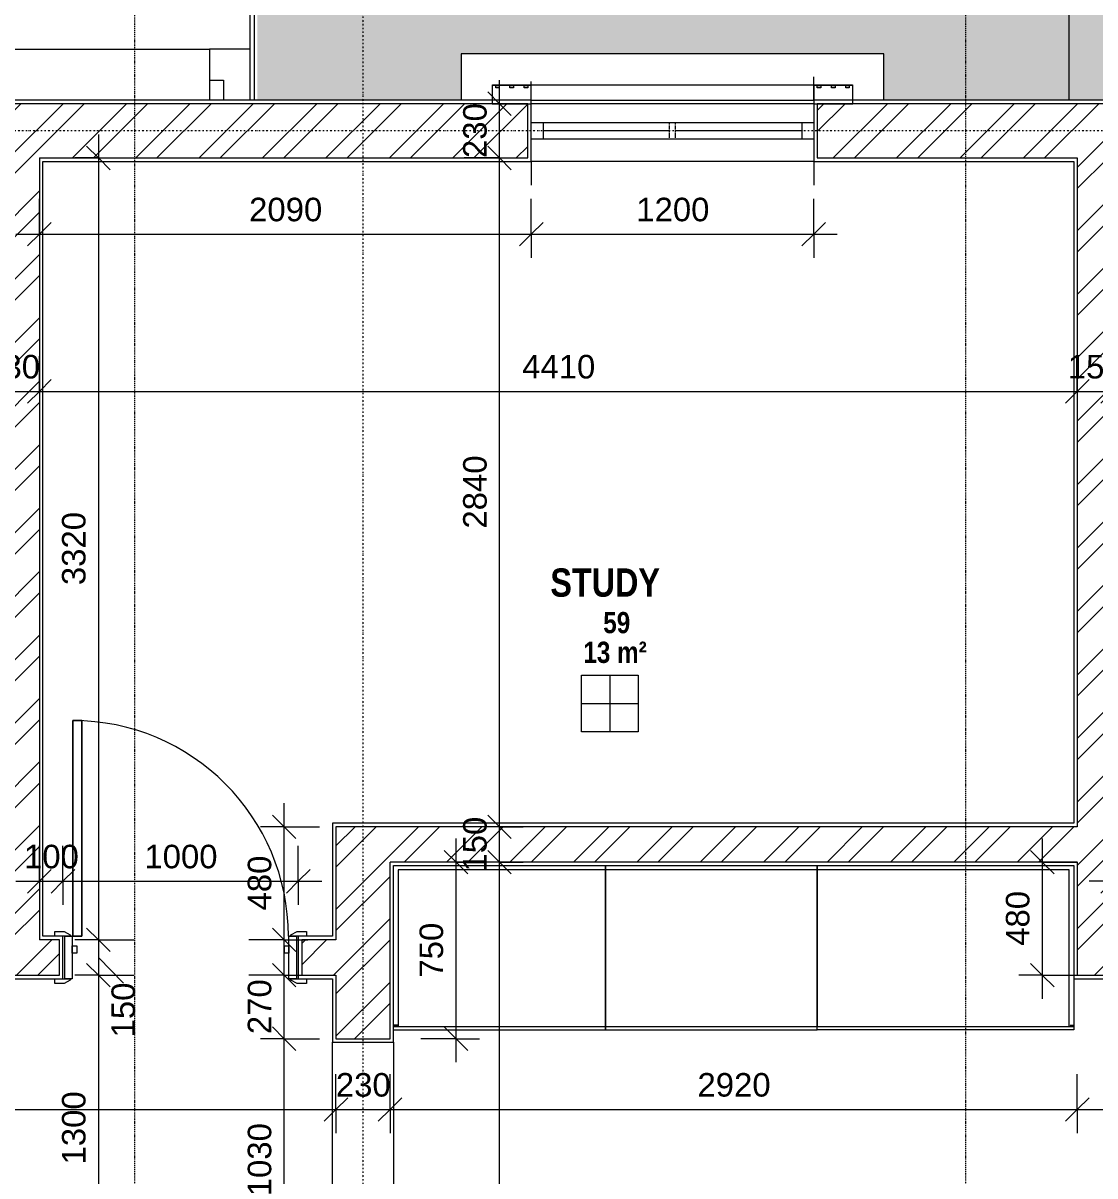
# Model space of a CAD drawing. Header units: millimetres. Extents: x -20313 to 13390, y -15775 to 12805.
# Drawn here: x 1185 to 5739, y 1771 to 6666 of the extents above; entities that cross this region are included whole.
import ezdxf

# ---------------------------------------------------------------- set-up
doc = ezdxf.new("R2010")
doc.units = ezdxf.units.MM
for name, pattern in [('Centre', [14.4, 3, -2.2, 7, -2.2]), ('Dash dot', [15.875, 6.35, -4.7625, 0, -4.7625]), ('Overhead', [2.8, 2, -0.8]), ('TD_Dash', [4, 2, -2]), ('TD_Level Line', [8, 4, -2, 0, -2])]:
    doc.linetypes.add(name, pattern=pattern)
for name, color, linetype, lineweight in [('A-ANNO-DIMS', 211, 'Continuous', 9), ('A-ANNO-DIMS-100', 211, 'Continuous', 9), ('A-AREA-IDEN', 2, 'Continuous', 9), ('A-DETL-GENF', 92, 'Overhead', 5), ('A-DETL-MBND', 5, 'Continuous', 5), ('A-DETL-MEDM', 33, 'Continuous', 9), ('A-DOOR', 31, 'Continuous', 5), ('A-DOOR-FRAM', 31, 'Continuous', 5), ('A-GENM', 13, 'Continuous', 5), ('A-GLAZ', 151, 'Continuous', 5), ('A-ROOF', 132, 'Continuous', 5), ('A-ROOF-PATT', 132, 'Continuous', 5), ('A-WALL', 113, 'Continuous', 5), ('A-WALL-PATT', 111, 'Continuous', 18), ('G-ANNO-SYMB', 111, 'Continuous', 9), ('I-WALL', 2, 'Continuous', 5), ('Q-CASE', 31, 'Continuous', 5), ('Q-CASE-HDLN', 31, 'TD_Dash', 5), ('S-GRID', 1, 'Continuous', 9)]:
    doc.layers.add(name, color=color, linetype=linetype, lineweight=lineweight)
doc.styles.add('Arial Narrow_B', font='ARIALNB.TTF', dxfattribs={"height": 90})
doc.styles.add('Arial Narrow_B_1', font='ARIALNB.TTF', dxfattribs={"height": 120})
doc.styles.add('Arial_3', font='arial.ttf', dxfattribs={"height": 100})
doc.dimstyles.new('Arial_1_0', dxfattribs={"dimscale": 304.8, "dimtxt": 102.02594, "dimasz": 0.328084, "dimexe": 0.328084, "dimexo": 0.0625, "dimgap": 0.082021, "dimtad": 1, "dimdec": 0, "dimzin": 0, "dimdsep": 46, "dimtxsty": 'Arial_3', "dimblk1": 'OBLIQUE', "dimblk2": 'OBLIQUE', "dimsah": 1, "dimcen": 0.09, "dimdle": 0.328084, "dimazin": 0, "dimtfac": 1, "dimtdec": 4, "dimtix": 1, "dimtmove": 0, "dimatfit": 3, "dimfxl": 0.492126, "dimfxlon": 1, "dimtvp": 1, "dimtolj": 1, "dimtzin": 0, "dimarcsym": 2})
doc.dimstyles.new('Arial_1_0_1', dxfattribs={"dimscale": 304.8, "dimtxt": 102.02594, "dimasz": 0.328084, "dimexe": 0.328084, "dimexo": 0.0625, "dimgap": 0.082021, "dimtad": 1, "dimdec": 0, "dimzin": 0, "dimdsep": 46, "dimtxsty": 'Arial_3', "dimblk1": 'OBLIQUE', "dimblk2": 'OBLIQUE', "dimsah": 1, "dimcen": 0.09, "dimdle": 0.328084, "dimazin": 0, "dimtfac": 1, "dimtdec": 4, "dimtix": 1, "dimtmove": 1, "dimatfit": 3, "dimfxl": 0.492126, "dimfxlon": 1, "dimtvp": 1, "dimtolj": 1, "dimtzin": 0, "dimarcsym": 2})
pattern_1 = [(45, (-8404.18, -5860.1), (-134.7038, 134.7038), []), (45, (-8314.37, -5860.1), (-134.7038, 134.7038), [])]

# ---------------------------------------------------------------- blocks, each defined once
blk = doc.blocks.new('Doors_IntSgl - 1000x2700mm-1172079-01_First floor')
at = {"layer": 'A-DOOR'}
for p, q in [((-535, 110), (-495, 110)), ((-535, 90), (-535, 110)), ((-495, 110), (-469, 96)), ((469, 96), (495, 110)), ((495, 110), (535, 110)), ((535, 110), (535, 90)), ((-465, 90), (-500, 90)), ((500, 90), (465, 90)), ((-535, -110), (-535, -90)), ((-500, -90), (-465, -90)), ((-469, -96), (-495, -110)), ((420, -90), (458, -90)), ((420, -1006), (420, -90)), ((420, -90), (420, -1006)), ((458, -90), (420, -90)), ((458, -90), (458, -1006)), ((458, -1006), (458, -90)), ((465, -90), (500, -90)), ((495, -110), (469, -96)), ((535, -90), (535, -110)), ((-495, -110), (-535, -110)), ((535, -110), (495, -110)), ((458, -1006), (420, -1006)), ((420, -1006), (458, -1006))]:
    blk.add_line(p, q, dxfattribs=at)
for centre, radius, start, end in [((-473, 89), 8.06, 7.125, 60.2551), ((473, 89), 8.06, 119.7449, 172.875), ((-473, -89), 8.06, 299.7449, 352.875), ((-473, -89), 8.06, 299.7449, 352.875), ((458, -90), 916, 180, 270), ((473, -89), 8.06, 187.125, 240.2551), ((473, -89), 8.06, 187.125, 240.2551)]:
    blk.add_arc(centre, radius, start, end, dxfattribs=at)
at = {"layer": 'A-DOOR-FRAM'}
for p, q in [((-492, 90), (-460, 90)), ((-492, -90), (-492, 90)), ((-460, 90), (-460, -90)), ((460, 90), (492, 90)), ((460, -90), (460, 90)), ((492, 90), (492, -90)), ((-460, -18), (-441, -18)), ((-460, -50), (-460, -18)), ((-441, -18), (-441, -50)), ((441, -18), (460, -18)), ((441, -50), (441, -18)), ((460, -18), (460, -50)), ((-460, -90), (-492, -90)), ((-441, -50), (-460, -50)), ((460, -50), (441, -50)), ((492, -90), (460, -90))]:
    blk.add_line(p, q, dxfattribs=at)
blk = doc.blocks.new('M_Door-Opening - 0762 x 2032mm-1190429-01_First floor')
at = {"layer": 'A-DETL-GENF'}
for p, q in [((-508.2, 130), (491.8, 130)), ((491.8, -130), (-508.2, -130))]:
    blk.add_line(p, q, dxfattribs=at)
at = {"layer": 'A-DETL-MEDM'}
for p, q in [((-508.2, -130), (-508.2, 130)), ((491.8, 130), (491.8, -130))]:
    blk.add_line(p, q, dxfattribs=at)
blk = doc.blocks.new('Casement - 2L - 1200 X 1800-1205697-01_First floor')
at = {"layer": 'A-GLAZ'}
for p, q in [((-273.8, 130), (-273.8, 210)), ((926.2, 130), (926.2, 230)), ((-273.8, 35), (-223.8, 35)), ((-223.8, 35), (876.2, 35)), ((-223.8, 35), (-223.8, -35)), ((313.2, 0), (-223.8, 0)), ((-223.8, 0), (-223.8, -15)), ((876.2, 35), (876.2, -35)), ((876.2, 35), (926.2, 35)), ((-223.8, -35), (-273.8, -35)), ((876.2, -35), (-223.8, -35)), ((876.2, 0), (339.2, 0)), ((926.2, -35), (876.2, -35)), ((-273.8, -130), (-273.8, -230)), ((926.2, -130), (926.2, -230))]:
    blk.add_line(p, q, dxfattribs=at)
at = {"layer": 'A-GLAZ', "linetype": 'Centre'}
for p, q in [((313.2, -35), (313.2, 35)), ((339.2, -35), (339.2, 35))]:
    blk.add_line(p, q, dxfattribs=at)
blk = doc.blocks.new('PARAPET6 - PARAPET-1140840-01_First floor')
at = {"layer": 'A-DETL-MBND'}
for p, q in [((10254.1, -1812.5), (6405.6, -1939)), ((6406.3, -1958.1), (10235.6, -1832.2)), ((10463.1, -8751.4), (10235.6, -1832.2)), ((10482.9, -8769.9), (10254.1, -1812.5)), ((6503.8, -8881.6), (6494.1, -8585.3)), ((10463.1, -8751.4), (6503.8, -8881.6)), ((6504.4, -8900.7), (10482.9, -8769.9)), ((6504.4, -8900.7), (6503.8, -8881.6))]:
    blk.add_line(p, q, dxfattribs=at)
for points, knots in [([(10235.6, -1832.2), (10237.5, -1830.3), (10240.1, -1827.5), (10243.3, -1824.1), (10245.4, -1821.8), (10247.1, -1820), (10248.3, -1818.7), (10250, -1816.9), (10251.7, -1815), (10253.2, -1813.5), (10254.2, -1812.4), (10254.2, -1812.4), (10253.9, -1812.8)], [-1, -1, -1, -1, -0.9166667, -0.875, -0.8333333, -0.7916667, -0.7708333, -0.75, -0.6666667, -0.6111111, -0.5555556, -0.4444444, -0.4444444, -0.4444444, -0.4444444]), ([(10482.6, -8769.6), (10483, -8770), (10483, -8770), (10481.9, -8769), (10480.3, -8767.5), (10478.4, -8765.7), (10476.6, -8764), (10475.3, -8762.8), (10473.6, -8761.2), (10471.2, -8759), (10467.9, -8755.8), (10465.1, -8753.2), (10463.1, -8751.4)], [0.4444444, 0.4444444, 0.4444444, 0.4444444, 0.5555556, 0.6111111, 0.6666667, 0.75, 0.7708333, 0.7916667, 0.8333333, 0.875, 0.9166667, 1, 1, 1, 1])]:
    blk.add_open_spline(points, degree=3, knots=knots, dxfattribs=at)
blk = doc.blocks.new('CAS_Casework - 1 Primary  __ Bedroom-1190593-01_First floor')
at = {"layer": 'Q-CASE'}
for p, q in [((-405.3, 100), (-405.3, 85)), ((494.7, 100), (-405.3, 100)), ((474.7, 85), (-405.3, 85)), ((-405.3, 85), (-405.3, -580)), ((474.7, -580), (474.7, 85)), ((474.7, 85), (494.7, 85)), ((494.7, 85), (474.7, 85)), ((-405.3, -580), (474.7, -580)), ((-405.3, -580), (-405.3, -597.5))]:
    blk.add_line(p, q, dxfattribs=at)
at = {"layer": 'Q-CASE-HDLN'}
for p, q in [((474.7, 80), (494.7, 80)), ((-405.3, -597.5), (-405.3, -580))]:
    blk.add_line(p, q, dxfattribs=at)
blk = doc.blocks.new('CAS_Casework - 1 Primary  __ Bedroom-1190882-01_First floor')
at = {"layer": 'Q-CASE'}
for p, q in [((-405.3, 100), (-405.3, 85)), ((494.7, 100), (-405.3, 100)), ((494.7, 85), (494.7, 100)), ((494.7, 85), (-405.3, 85)), ((-405.3, 85), (-405.3, -580)), ((494.7, -580), (494.7, 85)), ((-405.3, -580), (494.7, -580)), ((-405.3, -580), (-405.3, -597.5)), ((494.7, -597.5), (494.7, -580))]:
    blk.add_line(p, q, dxfattribs=at)
at = {"layer": 'Q-CASE-HDLN'}
for p, q in [((-405.3, -597.5), (-405.3, -580)), ((494.7, -597.5), (494.7, -580))]:
    blk.add_line(p, q, dxfattribs=at)
blk = doc.blocks.new('CAS_Casework - 1 Primary  __ Bedroom-1230130-01_First floor')
at = {"layer": 'Q-CASE'}
for p, q in [((-500.3, 580), (-500.3, 597.5)), ((-500.3, 580), (-500.3, -85)), ((569.7, 580), (-500.3, 580)), ((569.7, -85), (569.7, 580)), ((589.7, 117.5), (589.7, -85)), ((-500.3, -85), (569.7, -85)), ((-500.3, -100), (-500.3, -85)), ((569.7, -85), (589.7, -85)), ((589.7, -85), (569.7, -85)), ((589.7, -85), (589.7, -100)), ((589.7, -100), (-500.3, -100))]:
    blk.add_line(p, q, dxfattribs=at)
at = {"layer": 'Q-CASE-HDLN'}
for p, q in [((-500.3, 597.5), (-500.3, 580)), ((589.7, 117.5), (589.7, -80)), ((569.7, -80), (589.7, -80))]:
    blk.add_line(p, q, dxfattribs=at)
blk = doc.blocks.new('hood 8 - hood 1-1198455-01_First floor')
at = {"layer": 'A-DETL-MBND'}
for p, q in [((6163.2, 11447.4), (5965.8, 11440.9)), ((6183.4, 11440.6), (5966, 11433.5)), ((6163.4, 11440), (6163.2, 11447.4)), ((6189.7, 11247.7), (6183.4, 11440.6)), ((5970.4, 11301.1), (6055.3, 11303.8)), ((6055.3, 11303.8), (6057.3, 11243.3)), ((5972.3, 11240.5), (6189.7, 11247.7)), ((6189.7, 11247.7), (6245.4, 9554.1)), ((6245.4, 9554.1), (6028, 9546.9)), ((6113, 9549.7), (6115, 9489.2)), ((6251.1, 9381.6), (6245.4, 9554.1)), ((6115, 9489.2), (6030, 9486.4))]:
    blk.add_line(p, q, dxfattribs=at)
blk = doc.blocks.new('hood 30 - hood 1-1225276-01_First floor')
at = {"layer": 'A-GENM'}
for p, q in [((6136.4, 12261.8), (5939, 12255.4)), ((6195.4, 10467.5), (6136.4, 12261.8)), ((6005.3, 12125), (6008.3, 12125.1)), ((6005.3, 12125), (6008.3, 12125.1)), ((6005.7, 12110.7), (6006.2, 12095.7)), ((6008.3, 12125.1), (6058.6, 10595.6)), ((6008.3, 12125.1), (6058.6, 10595.6)), ((6007.7, 12050.4), (6008.2, 12035.4)), ((5973.2, 10758.1), (5933.8, 11957.4)), ((6009.7, 11990.1), (6010.2, 11975.1)), ((6050.6, 10745.4), (6051.1, 10730.4)), ((6052.6, 10685.1), (6053.1, 10670.1)), ((6054.6, 10624.8), (6055.1, 10609.8)), ((6058.6, 10595.6), (6055.6, 10595.5)), ((6058.6, 10595.6), (6055.6, 10595.5)), ((5998, 10461), (6195.4, 10467.5))]:
    blk.add_line(p, q, dxfattribs=at)
at = {"layer": 'A-GENM', "lineweight": 9}
for p, q in [((6005.2, 12125.9), (5928.3, 12123.3)), ((5928.3, 12123.3), (5933.8, 11957.4)), ((5997, 12110.4), (6005.7, 12110.7)), ((5997.5, 12095.4), (5997, 12110.4)), ((6006.2, 12095.7), (5997.5, 12095.4)), ((6005.7, 12110.7), (6005.2, 12125.9)), ((6007.7, 12050.4), (6006.2, 12095.7)), ((5998.9, 12050.1), (6007.7, 12050.4)), ((5999.4, 12035.1), (5998.9, 12050.1)), ((6008.2, 12035.4), (5999.4, 12035.1)), ((6009.7, 11990.1), (6008.2, 12035.4)), ((5933.8, 11957.4), (6010.7, 11959.9)), ((6000.9, 11989.8), (6009.7, 11990.1)), ((6001.4, 11974.8), (6000.9, 11989.8)), ((6010.2, 11975.1), (6001.4, 11974.8)), ((6010.7, 11959.9), (6010.2, 11975.1)), ((6050.1, 10760.6), (5973.2, 10758.1)), ((5973.2, 10758.1), (5978.7, 10592.1)), ((6041.9, 10745.1), (6050.6, 10745.4)), ((6042.3, 10730.1), (6041.9, 10745.1)), ((6051.1, 10730.4), (6042.3, 10730.1)), ((6050.6, 10745.4), (6050.1, 10760.6)), ((6052.6, 10685.1), (6051.1, 10730.4)), ((6043.8, 10684.8), (6052.6, 10685.1)), ((6044.3, 10669.8), (6043.8, 10684.8)), ((6053.1, 10670.1), (6044.3, 10669.8)), ((6045.8, 10624.5), (6054.6, 10624.8)), ((6046.3, 10609.5), (6045.8, 10624.5)), ((6054.6, 10624.8), (6053.1, 10670.1)), ((5978.7, 10592.1), (6055.6, 10594.6)), ((6055.1, 10609.8), (6046.3, 10609.5)), ((6055.6, 10594.6), (6055.1, 10609.8))]:
    blk.add_line(p, q, dxfattribs=at)
blk = doc.blocks.new('Room Tag B - Medium_rfaX - Name and Number-1261570-01_First floor')
at = {"layer": 'A-AREA-IDEN'}
for p, q in [((-2.752, -5.004), (-2.752, -2.604)), ((-2.752, -2.604), (-0.352, -2.604)), ((-1.552, -2.604), (-1.552, -5.004)), ((-0.352, -2.604), (-0.352, -5.004)), ((-2.752, -3.804), (-0.352, -3.804)), ((-0.352, -5.004), (-2.752, -5.004))]:
    blk.add_line(p, q, dxfattribs=at)
blk = doc.blocks.new('DIMBLOCK47-01_First floor')
at = {"layer": 'A-ANNO-DIMS-100', "transparency": 16777216}
for p, q in [((1024, 5102.3), (1024, 5252.3)), ((1254, 5102.3), (1254, 5252.3)), ((1024, 5102.3), (1074, 5152.3)), ((1254, 5102.3), (1304, 5152.3)), ((1024, 5102.3), (974, 5052.3)), ((1024, 5102.3), (1254, 5102.3)), ((1024, 5102.3), (1024, 5002.3)), ((1254, 5102.3), (1204, 5052.3)), ((1254, 5102.3), (1254, 5002.3))]:
    blk.add_line(p, q, dxfattribs=at)
at = {"layer": 'A-ANNO-DIMS-100', "color": 0, "transparency": 16777216, "insert": (1023.7, 5257.1), "char_height": 100, "width": 276.883, "attachment_point": 1, "line_spacing_factor": 0.941778, "style": 'Arial_3'}
blk.add_mtext('230', dxfattribs=at)
blk = doc.blocks.new('_Oblique')
at = {"color": 0, "linetype": 'ByBlock', "lineweight": -2}
blk.add_line((-0.5, -0.5), (0.5, 0.5), dxfattribs=at)
blk = doc.blocks.new('DIMBLOCK48-01_First floor')
at = {"layer": 'A-ANNO-DIMS-100', "transparency": 16777216}
for p, q in [((1254, 5102.3), (1254, 5252.3)), ((5664, 5102.3), (5664, 5252.3)), ((1254, 5102.3), (1304, 5152.3)), ((5664, 5102.3), (5714, 5152.3)), ((1254, 5102.3), (1204, 5052.3)), ((1254, 5102.3), (5664, 5102.3)), ((1254, 5102.3), (1254, 5002.3)), ((5664, 5102.3), (5614, 5052.3)), ((5664, 5102.3), (5664, 5002.3))]:
    blk.add_line(p, q, dxfattribs=at)
at = {"layer": 'A-ANNO-DIMS-100', "color": 0, "transparency": 16777216, "insert": (3305.2, 5257.1), "char_height": 100, "width": 369.177, "attachment_point": 1, "line_spacing_factor": 0.941778, "style": 'Arial_3'}
blk.add_mtext('4410', dxfattribs=at)
blk = doc.blocks.new('DIMBLOCK49-01_First floor')
at = {"layer": 'A-ANNO-DIMS-100', "transparency": 16777216}
for p, q in [((5664, 5102.3), (5664, 5252.3)), ((5814, 5102.3), (5814, 5252.3)), ((5664, 5102.3), (5714, 5152.3)), ((5814, 5102.3), (5864, 5152.3)), ((5664, 5102.3), (5614, 5052.3)), ((5664, 5102.3), (5814, 5102.3)), ((5664, 5102.3), (5664, 5002.3)), ((5814, 5102.3), (5764, 5052.3)), ((5814, 5102.3), (5814, 5002.3))]:
    blk.add_line(p, q, dxfattribs=at)
at = {"layer": 'A-ANNO-DIMS-100', "color": 0, "transparency": 16777216, "insert": (5623.7, 5257.1), "char_height": 100, "width": 276.883, "attachment_point": 1, "line_spacing_factor": 0.941778, "style": 'Arial_3'}
blk.add_mtext('150', dxfattribs=at)
blk = doc.blocks.new('DIMBLOCK88-01_First floor')
at = {"layer": 'A-ANNO-DIMS-100', "transparency": 16777216}
for p, q in [((-6356, 2053.1), (-6356, 2203.1)), ((2514, 2053.1), (2514, 2203.1)), ((-6356, 2053.1), (-6306, 2103.1)), ((2514, 2053.1), (2564, 2103.1)), ((-6356, 2053.1), (-6406, 2003.1)), ((-6356, 2053.1), (2514, 2053.1)), ((-6356, 2053.1), (-6356, 1953.1)), ((2514, 2053.1), (2464, 2003.1)), ((2514, 2053.1), (2514, 1953.1))]:
    blk.add_line(p, q, dxfattribs=at)
at = {"layer": 'A-ANNO-DIMS-100', "color": 0, "transparency": 16777216, "insert": (-2074.8, 2207.9), "char_height": 100, "width": 369.177, "attachment_point": 1, "line_spacing_factor": 0.941778, "style": 'Arial_3'}
blk.add_mtext('8870', dxfattribs=at)
blk = doc.blocks.new('DIMBLOCK89-01_First floor')
at = {"layer": 'A-ANNO-DIMS-100', "transparency": 16777216}
for p, q in [((2514, 2053.1), (2514, 2203.1)), ((2744, 2053.1), (2744, 2203.1)), ((2514, 2053.1), (2564, 2103.1)), ((2744, 2053.1), (2794, 2103.1)), ((2514, 2053.1), (2464, 2003.1)), ((2514, 2053.1), (2744, 2053.1)), ((2514, 2053.1), (2514, 1953.1)), ((2744, 2053.1), (2694, 2003.1)), ((2744, 2053.1), (2744, 1953.1))]:
    blk.add_line(p, q, dxfattribs=at)
at = {"layer": 'A-ANNO-DIMS-100', "color": 0, "transparency": 16777216, "insert": (2513.7, 2207.9), "char_height": 100, "width": 276.883, "attachment_point": 1, "line_spacing_factor": 0.941778, "style": 'Arial_3'}
blk.add_mtext('230', dxfattribs=at)
blk = doc.blocks.new('DIMBLOCK90-01_First floor')
at = {"layer": 'A-ANNO-DIMS-100', "transparency": 16777216}
for p, q in [((2744, 2053.1), (2744, 2203.1)), ((5664, 2053.1), (5664, 2203.1)), ((2744, 2053.1), (2794, 2103.1)), ((5664, 2053.1), (5714, 2103.1)), ((2744, 2053.1), (2694, 2003.1)), ((2744, 2053.1), (5664, 2053.1)), ((2744, 2053.1), (2744, 1953.1)), ((5664, 2053.1), (5614, 2003.1)), ((5664, 2053.1), (5664, 1953.1))]:
    blk.add_line(p, q, dxfattribs=at)
at = {"layer": 'A-ANNO-DIMS-100', "color": 0, "transparency": 16777216, "insert": (4050.2, 2207.9), "char_height": 100, "width": 369.177, "attachment_point": 1, "line_spacing_factor": 0.941778, "style": 'Arial_3'}
blk.add_mtext('2920', dxfattribs=at)
blk = doc.blocks.new('DIMBLOCK91-01_First floor')
at = {"layer": 'A-ANNO-DIMS-100', "transparency": 16777216}
for p, q in [((5664, 2053.1), (5664, 2203.1)), ((8514, 2053.1), (8514, 2203.1)), ((5664, 2053.1), (5714, 2103.1)), ((8514, 2053.1), (8564, 2103.1)), ((5664, 2053.1), (5614, 2003.1)), ((5664, 2053.1), (8514, 2053.1)), ((5664, 2053.1), (5664, 1953.1)), ((8514, 2053.1), (8464, 2003.1)), ((8514, 2053.1), (8514, 1953.1))]:
    blk.add_line(p, q, dxfattribs=at)
at = {"layer": 'A-ANNO-DIMS-100', "color": 0, "transparency": 16777216, "insert": (6935.2, 2207.9), "char_height": 100, "width": 369.177, "attachment_point": 1, "line_spacing_factor": 0.941778, "style": 'Arial_3'}
blk.add_mtext('2850', dxfattribs=at)
blk = doc.blocks.new('DIMBLOCK97-01_First floor')
at = {"layer": 'A-ANNO-DIMS-100', "transparency": 16777216}
for p, q in [((1254, 3022.3), (1254, 3172.3)), ((1354, 3022.3), (1354, 3172.3)), ((1254, 3022.3), (1304, 3072.3)), ((1354, 3022.3), (1404, 3072.3)), ((1154, 3022.3), (1354, 3022.3)), ((1254, 3022.3), (1204, 2972.3)), ((1254, 3022.3), (1254, 2922.3)), ((1354, 3022.3), (1304, 2972.3)), ((1354, 3022.3), (1354, 2922.3))]:
    blk.add_line(p, q, dxfattribs=at)
at = {"layer": 'A-ANNO-DIMS-100', "color": 0, "transparency": 16777216, "insert": (1188.7, 3177.2), "char_height": 100, "width": 276.883, "attachment_point": 1, "line_spacing_factor": 0.941778, "style": 'Arial_3'}
blk.add_mtext('100', dxfattribs=at)
blk = doc.blocks.new('DIMBLOCK98-01_First floor')
at = {"layer": 'A-ANNO-DIMS-100', "transparency": 16777216}
for p, q in [((1354, 3022.3), (1354, 3172.3)), ((2354, 3022.3), (2354, 3172.3)), ((1354, 3022.3), (1404, 3072.3)), ((2354, 3022.3), (2404, 3072.3)), ((1354, 3022.3), (1304, 2972.3)), ((1354, 3022.3), (2454, 3022.3)), ((1354, 3022.3), (1354, 2922.3)), ((2354, 3022.3), (2304, 2972.3)), ((2354, 3022.3), (2354, 2922.3))]:
    blk.add_line(p, q, dxfattribs=at)
at = {"layer": 'A-ANNO-DIMS-100', "color": 0, "transparency": 16777216, "insert": (1700.2, 3177.2), "char_height": 100, "width": 369.177, "attachment_point": 1, "line_spacing_factor": 0.941778, "style": 'Arial_3'}
blk.add_mtext('1000', dxfattribs=at)
blk = doc.blocks.new('DIMBLOCK100-01_First floor')
at = {"layer": 'A-ANNO-DIMS-100', "transparency": 16777216}
for p, q in [((5814, 3022.3), (5814, 3122.3)), ((5964, 3022.3), (5964, 3122.3)), ((5814, 3022.3), (5864, 3072.3)), ((5964, 3022.3), (6014, 3072.3)), ((5964, 3022.3), (5714, 3022.3)), ((5814, 3022.3), (5764, 2972.3)), ((5814, 3022.3), (5814, 2872.3)), ((5964, 3022.3), (5914, 2972.3)), ((5964, 3022.3), (5964, 2872.3))]:
    blk.add_line(p, q, dxfattribs=at)
at = {"layer": 'A-ANNO-DIMS-100', "color": 0, "transparency": 16777216, "insert": (5773.7, 3177.2), "char_height": 100, "width": 276.883, "attachment_point": 1, "line_spacing_factor": 0.941778, "style": 'Arial_3'}
blk.add_mtext('150', dxfattribs=at)
blk = doc.blocks.new('DIMBLOCK101-01_First floor')
at = {"layer": 'A-ANNO-DIMS-100', "transparency": 16777216}
for p, q in [((1254, 5769.7), (1254, 5919.7)), ((3344, 5769.7), (3344, 5919.7)), ((1254, 5769.7), (1304, 5819.7)), ((3344, 5769.7), (3394, 5819.7)), ((1154, 5769.7), (3344, 5769.7)), ((1254, 5769.7), (1204, 5719.7)), ((1254, 5769.7), (1254, 5669.7)), ((3344, 5769.7), (3294, 5719.7)), ((3344, 5769.7), (3344, 5669.7))]:
    blk.add_line(p, q, dxfattribs=at)
at = {"layer": 'A-ANNO-DIMS-100', "color": 0, "transparency": 16777216, "insert": (2145.2, 5924.5), "char_height": 100, "width": 369.177, "attachment_point": 1, "line_spacing_factor": 0.941778, "style": 'Arial_3'}
blk.add_mtext('2090', dxfattribs=at)
blk = doc.blocks.new('DIMBLOCK102-01_First floor')
at = {"layer": 'A-ANNO-DIMS-100', "transparency": 16777216}
for p, q in [((3344, 5769.7), (3344, 5919.7)), ((4544, 5769.7), (4544, 5919.7)), ((3344, 5769.7), (3394, 5819.7)), ((4544, 5769.7), (4594, 5819.7)), ((3344, 5769.7), (3294, 5719.7)), ((3344, 5769.7), (4644, 5769.7)), ((3344, 5769.7), (3344, 5669.7)), ((4544, 5769.7), (4494, 5719.7)), ((4544, 5769.7), (4544, 5669.7))]:
    blk.add_line(p, q, dxfattribs=at)
at = {"layer": 'A-ANNO-DIMS-100', "color": 0, "transparency": 16777216, "insert": (3790.2, 5924.5), "char_height": 100, "width": 369.177, "attachment_point": 1, "line_spacing_factor": 0.941778, "style": 'Arial_3'}
blk.add_mtext('1200', dxfattribs=at)
blk = doc.blocks.new('DIMBLOCK196-01_First floor')
at = {"layer": 'A-ANNO-DIMS-100', "transparency": 16777216}
for p, q in [((3209.2, 3103.5), (3159.2, 3153.5)), ((3209.2, 3103.5), (3059.2, 3103.5)), ((3209.2, -226.5), (3209.2, 3103.5)), ((3209.2, 3103.5), (3259.2, 3053.5)), ((3209.2, 3103.5), (3309.2, 3103.5)), ((3209.2, -226.5), (3159.2, -176.5)), ((3209.2, -226.5), (3109.2, -226.5)), ((3209.2, -226.5), (3259.2, -276.5)), ((3209.2, -226.5), (3359.2, -226.5))]:
    blk.add_line(p, q, dxfattribs=at)
at = {"layer": 'A-ANNO-DIMS-100', "color": 0, "transparency": 16777216, "insert": (3054.4, 1284.6), "char_height": 100, "width": 369.177, "attachment_point": 1, "rotation": 90, "line_spacing_factor": 0.941778, "style": 'Arial_3'}
blk.add_mtext('3330', dxfattribs=at)
blk = doc.blocks.new('DIMBLOCK197-01_First floor')
at = {"layer": 'A-ANNO-DIMS-100', "transparency": 16777216}
for p, q in [((3209.2, 3253.5), (3159.2, 3303.5)), ((3209.2, 3253.5), (3059.2, 3253.5)), ((3209.2, 3103.5), (3209.2, 3253.5)), ((3209.2, 3253.5), (3259.2, 3203.5)), ((3209.2, 3253.5), (3309.2, 3253.5)), ((3209.2, 3103.5), (3159.2, 3153.5)), ((3209.2, 3103.5), (3059.2, 3103.5)), ((3209.2, 3103.5), (3259.2, 3053.5)), ((3209.2, 3103.5), (3309.2, 3103.5))]:
    blk.add_line(p, q, dxfattribs=at)
at = {"layer": 'A-ANNO-DIMS-100', "color": 0, "transparency": 16777216, "insert": (3054.4, 3063.1), "char_height": 100, "width": 276.883, "attachment_point": 1, "rotation": 90, "line_spacing_factor": 0.941778, "style": 'Arial_3'}
blk.add_mtext('150', dxfattribs=at)
blk = doc.blocks.new('DIMBLOCK198-01_First floor')
at = {"layer": 'A-ANNO-DIMS-100', "transparency": 16777216}
for p, q in [((3209.2, 6093.5), (3159.2, 6143.5)), ((3209.2, 6093.5), (3059.2, 6093.5)), ((3209.2, 3253.5), (3209.2, 6093.5)), ((3209.2, 6093.5), (3259.2, 6043.5)), ((3209.2, 6093.5), (3309.2, 6093.5)), ((3209.2, 3253.5), (3159.2, 3303.5)), ((3209.2, 3253.5), (3059.2, 3253.5)), ((3209.2, 3253.5), (3259.2, 3203.5)), ((3209.2, 3253.5), (3309.2, 3253.5))]:
    blk.add_line(p, q, dxfattribs=at)
at = {"layer": 'A-ANNO-DIMS-100', "color": 0, "transparency": 16777216, "insert": (3054.4, 4519.6), "char_height": 100, "width": 369.177, "attachment_point": 1, "rotation": 90, "line_spacing_factor": 0.941778, "style": 'Arial_3'}
blk.add_mtext('2840', dxfattribs=at)
blk = doc.blocks.new('DIMBLOCK199-01_First floor')
at = {"layer": 'A-ANNO-DIMS-100', "transparency": 16777216}
for p, q in [((3209.2, 6093.5), (3209.2, 6423.5)), ((3209.2, 6323.5), (3159.2, 6373.5)), ((3209.2, 6323.5), (3059.2, 6323.5)), ((3209.2, 6323.5), (3259.2, 6273.5)), ((3209.2, 6323.5), (3309.2, 6323.5)), ((3209.2, 6093.5), (3159.2, 6143.5)), ((3209.2, 6093.5), (3059.2, 6093.5)), ((3209.2, 6093.5), (3259.2, 6043.5)), ((3209.2, 6093.5), (3309.2, 6093.5))]:
    blk.add_line(p, q, dxfattribs=at)
at = {"layer": 'A-ANNO-DIMS-100', "color": 0, "transparency": 16777216, "insert": (3054.4, 6093.1), "char_height": 100, "width": 276.883, "attachment_point": 1, "rotation": 90, "line_spacing_factor": 0.941778, "style": 'Arial_3'}
blk.add_mtext('230', dxfattribs=at)
blk = doc.blocks.new('DIMBLOCK202-01_First floor')
at = {"layer": 'A-ANNO-DIMS-100', "transparency": 16777216}
for p, q in [((1504.8, 6193.5), (1504.8, 2773.5)), ((1504.8, 6093.5), (1454.8, 6143.5)), ((1504.8, 6093.5), (1404.8, 6093.5)), ((1504.8, 6093.5), (1554.8, 6043.5)), ((1504.8, 6093.5), (1654.8, 6093.5)), ((1504.8, 2773.5), (1454.8, 2823.5)), ((1504.8, 2773.5), (1404.8, 2773.5)), ((1504.8, 2773.5), (1554.8, 2723.5)), ((1504.8, 2773.5), (1654.8, 2773.5))]:
    blk.add_line(p, q, dxfattribs=at)
at = {"layer": 'A-ANNO-DIMS-100', "color": 0, "transparency": 16777216, "insert": (1350, 4279.6), "char_height": 100, "width": 369.177, "attachment_point": 1, "rotation": 90, "line_spacing_factor": 0.941778, "style": 'Arial_3'}
blk.add_mtext('3320', dxfattribs=at)
blk = doc.blocks.new('DIMBLOCK203-01_First floor')
at = {"layer": 'A-ANNO-DIMS-100', "transparency": 16777216}
for p, q in [((1504.8, 2773.5), (1454.8, 2823.5)), ((1504.8, 2773.5), (1404.8, 2773.5)), ((1504.8, 2773.5), (1504.8, 2623.5)), ((1504.8, 2773.5), (1554.8, 2723.5)), ((1504.8, 2773.5), (1654.8, 2773.5)), ((1611.6, 2589.8), (1504.8, 2698.5)), ((1504.8, 2623.5), (1454.8, 2673.5)), ((1504.8, 2623.5), (1404.8, 2623.5)), ((1504.8, 2623.5), (1554.8, 2573.5)), ((1504.8, 2623.5), (1654.8, 2623.5)), ((1611.6, 2589.8), (1611.6, 2589.8))]:
    blk.add_line(p, q, dxfattribs=at)
at = {"layer": 'A-ANNO-DIMS-100', "color": 0, "transparency": 16777216, "insert": (1560.2, 2359.1), "char_height": 100, "width": 276.883, "attachment_point": 1, "rotation": 90, "line_spacing_factor": 0.941778, "style": 'Arial_3'}
blk.add_mtext('150', dxfattribs=at)
blk = doc.blocks.new('DIMBLOCK204-01_First floor')
at = {"layer": 'A-ANNO-DIMS-100', "transparency": 16777216}
for p, q in [((1504.8, 2623.5), (1454.8, 2673.5)), ((1504.8, 2623.5), (1404.8, 2623.5)), ((1504.8, 2623.5), (1504.8, 1323.5)), ((1504.8, 2623.5), (1554.8, 2573.5)), ((1504.8, 2623.5), (1654.8, 2623.5)), ((1504.8, 1323.5), (1454.8, 1373.5)), ((1504.8, 1323.5), (1404.8, 1323.5)), ((1504.8, 1323.5), (1554.8, 1273.5)), ((1504.8, 1323.5), (1654.8, 1323.5))]:
    blk.add_line(p, q, dxfattribs=at)
at = {"layer": 'A-ANNO-DIMS-100', "color": 0, "transparency": 16777216, "insert": (1350, 1819.6), "char_height": 100, "width": 369.177, "attachment_point": 1, "rotation": 90, "line_spacing_factor": 0.941778, "style": 'Arial_3'}
blk.add_mtext('1300', dxfattribs=at)
blk = doc.blocks.new('DIMBLOCK213-01_First floor')
at = {"layer": 'A-ANNO-DIMS-100', "transparency": 16777216}
for p, q in [((2294.2, 2353.5), (2244.2, 2403.5)), ((2294.2, 2353.5), (2194.2, 2353.5)), ((2294.2, 1223.5), (2294.2, 2353.5)), ((2294.2, 2353.5), (2344.2, 2303.5)), ((2294.2, 2353.5), (2444.2, 2353.5)), ((2294.2, 1323.5), (2244.2, 1373.5)), ((2294.2, 1323.5), (2144.2, 1323.5)), ((2294.2, 1323.5), (2344.2, 1273.5)), ((2294.2, 1323.5), (2394.2, 1323.5))]:
    blk.add_line(p, q, dxfattribs=at)
at = {"layer": 'A-ANNO-DIMS-100', "color": 0, "transparency": 16777216, "insert": (2139.3, 1684.6), "char_height": 100, "width": 369.177, "attachment_point": 1, "rotation": 90, "line_spacing_factor": 0.941778, "style": 'Arial_3'}
blk.add_mtext('1030', dxfattribs=at)
blk = doc.blocks.new('DIMBLOCK214-01_First floor')
at = {"layer": 'A-ANNO-DIMS-100', "transparency": 16777216}
for p, q in [((2294.2, 2353.5), (2294.2, 2723.5)), ((2294.2, 2623.5), (2244.2, 2673.5)), ((2294.2, 2623.5), (2144.2, 2623.5)), ((2294.2, 2623.5), (2344.2, 2573.5)), ((2294.2, 2623.5), (2394.2, 2623.5)), ((2294.2, 2353.5), (2244.2, 2403.5)), ((2294.2, 2353.5), (2194.2, 2353.5)), ((2294.2, 2353.5), (2344.2, 2303.5)), ((2294.2, 2353.5), (2444.2, 2353.5))]:
    blk.add_line(p, q, dxfattribs=at)
at = {"layer": 'A-ANNO-DIMS-100', "color": 0, "transparency": 16777216, "insert": (2139.3, 2373.1), "char_height": 100, "width": 276.883, "attachment_point": 1, "rotation": 90, "line_spacing_factor": 0.941778, "style": 'Arial_3'}
blk.add_mtext('270', dxfattribs=at)
blk = doc.blocks.new('DIMBLOCK215-01_First floor')
at = {"layer": 'A-ANNO-DIMS-100', "transparency": 16777216}
for p, q in [((3024.2, 2253.5), (3024.2, 3203.5)), ((3024.2, 3103.5), (2974.2, 3153.5)), ((3024.2, 3103.5), (2874.2, 3103.5)), ((3024.2, 3103.5), (3074.2, 3053.5)), ((3024.2, 3103.5), (3124.2, 3103.5)), ((3024.2, 2353.5), (2974.2, 2403.5)), ((3024.2, 2353.5), (2874.2, 2353.5)), ((3024.2, 2353.5), (3074.2, 2303.5)), ((3024.2, 2353.5), (3124.2, 2353.5))]:
    blk.add_line(p, q, dxfattribs=at)
at = {"layer": 'A-ANNO-DIMS-100', "color": 0, "transparency": 16777216, "insert": (2869.3, 2613.1), "char_height": 100, "width": 276.883, "attachment_point": 1, "rotation": 90, "line_spacing_factor": 0.941778, "style": 'Arial_3'}
blk.add_mtext('750', dxfattribs=at)
blk = doc.blocks.new('DIMBLOCK216-01_First floor')
at = {"layer": 'A-ANNO-DIMS-100', "transparency": 16777216}
for p, q in [((5515.3, 3203.5), (5515.3, 2523.5)), ((5515.3, 3103.5), (5465.3, 3153.5)), ((5515.3, 3103.5), (5415.3, 3103.5)), ((5515.3, 3103.5), (5565.3, 3053.5)), ((5515.3, 3103.5), (5665.3, 3103.5)), ((5515.3, 2623.5), (5465.3, 2673.5)), ((5515.3, 2623.5), (5415.3, 2623.5)), ((5515.3, 2623.5), (5565.3, 2573.5)), ((5515.3, 2623.5), (5665.3, 2623.5))]:
    blk.add_line(p, q, dxfattribs=at)
at = {"layer": 'A-ANNO-DIMS-100', "color": 0, "transparency": 16777216, "insert": (5360.5, 2748.1), "char_height": 100, "width": 276.883, "attachment_point": 1, "rotation": 90, "line_spacing_factor": 0.941778, "style": 'Arial_3'}
blk.add_mtext('480', dxfattribs=at)
blk = doc.blocks.new('DIMBLOCK217-01_First floor')
at = {"layer": 'A-ANNO-DIMS-100', "transparency": 16777216}
for p, q in [((2294.2, 2673.5), (2294.2, 3353.5)), ((2294.2, 3253.5), (2244.2, 3303.5)), ((2294.2, 3253.5), (2194.2, 3253.5)), ((2294.2, 3253.5), (2344.2, 3203.5)), ((2294.2, 3253.5), (2444.2, 3253.5)), ((2294.2, 2773.5), (2244.2, 2823.5)), ((2294.2, 2773.5), (2144.2, 2773.5)), ((2294.2, 2773.5), (2344.2, 2723.5)), ((2294.2, 2773.5), (2394.2, 2773.5))]:
    blk.add_line(p, q, dxfattribs=at)
at = {"layer": 'A-ANNO-DIMS-100', "color": 0, "transparency": 16777216, "insert": (2139.3, 2898.1), "char_height": 100, "width": 276.883, "attachment_point": 1, "rotation": 90, "line_spacing_factor": 0.941778, "style": 'Arial_3'}
blk.add_mtext('480', dxfattribs=at)

msp = doc.modelspace()

# ---------------------------------------------------------------- hatches: boundary and pattern name
at = {"layer": 'A-ROOF-PATT'}
h = msp.add_hatch(dxfattribs=at)
h.set_pattern_fill('FP_14', color=256, style=0, pattern_type=2)
h.set_pattern_definition([(185.321, (604.74, -116.84), (1422.777465, 126.991261), [109.552, -2629.24]), (90, (495.66, -127), (-118.565, 127), [10.16, -116.84]), (270, (486.18, 0), (118.565, -127), [35.56, -91.44]), (0, (486.18, -35.56), (118.565, 127), [11.856, -106.708]), (180, (498.03, -116.84), (-118.565, -127), [11.856, -106.708]), (270, (486.18, -116.84), (118.565, -127), [10.16, -116.84]), (270, (495.66, 0), (118.565, -127), [25.4, -101.6]), (354.679, (495.66, -25.4), (1422.777465, -126.991261), [109.552, -2629.24]), (320.782, (501.589, -25.4), (-2015.6072356, 1650.990985), [32.138, -3181.648]), (287.286, (526.487, -45.72), (118.566, -253.99939), [31.922, -367.1]), (252.714, (535.973, -76.2), (118.566, 253.99939), [31.922, -367.1]), (219.218, (526.487, -106.68), (-2015.6072356, -1650.990985), [32.138, -3181.648]), (288.981, (518.188, -52.07), (-474.2663295, 1396.997354), [25.517, -2526.225]), (251.019, (526.487, -76.2), (-474.2663295, -1396.997354), [25.517, -2526.225]), (219.321, (518.188, -100.33), (-1541.347746, -1269.9923843), [26.055, -2579.41]), (320.679, (498.032, -35.56), (-1541.347746, 1269.9923843), [26.055, -2579.41])])
h.paths.add_polyline_path([(2179.9, 6338.5), (3046.4, 6338.5), (3046.4, 6536), (4841.7, 6536), (4841.7, 6338.5), (5629, 6338.5), (5629, 6708.5), (2179.9, 10157.6), (2179.9, 6448.5)])
h = msp.add_hatch(dxfattribs=at)
h.set_pattern_fill('FP_16', color=256, style=0, pattern_type=2)
h.set_pattern_definition([(5.321, (841.104, 116.84), (-1422.7774649, -126.991261), [109.552, -2629.24]), (270, (950.18, 127), (118.565, -127), [10.16, -116.84]), (90, (959.67, 0), (-118.565, 127), [35.56, -91.44]), (180, (959.67, 35.56), (-118.565, -127), [11.856, -106.708]), (0, (947.81, 116.84), (118.565, 127), [11.856, -106.708]), (90, (959.67, 116.84), (-118.565, 127), [10.16, -116.84]), (90, (950.18, 0), (-118.565, 127), [25.4, -101.6]), (174.679, (950.184, 25.4), (-1422.7774649, 126.991261), [109.552, -2629.24]), (140.782, (944.255, 25.4), (2015.6072356, -1650.990985), [32.138, -3181.648]), (107.286, (919.357, 45.72), (-118.566, 253.99939), [31.922, -367.1]), (72.714, (909.87, 76.2), (-118.566, -253.99939), [31.922, -367.1]), (39.218, (919.357, 106.68), (2015.6072356, 1650.990985), [32.138, -3181.648]), (108.981, (927.656, 52.07), (474.2663295, -1396.9973541), [25.517, -2526.225]), (71.019, (919.357, 76.2), (474.2663295, 1396.9973541), [25.517, -2526.225]), (39.321, (927.656, 100.33), (1541.3477461, 1269.9923843), [26.055, -2579.41]), (140.679, (947.812, 35.56), (1541.3477461, -1269.9923843), [26.055, -2579.41])])
h.paths.add_polyline_path([(9078.2, 6323.5), (9078.2, 10157.6), (5629, 6708.5), (5629, 6338.5), (8244, 6338.5), (8244, 6373.5), (8794, 6373.5), (8794, 6323.5), (8921, 6323.5)])
at = {"layer": 'A-WALL-PATT', "lineweight": 5}
h = msp.add_hatch(dxfattribs=at)
h.set_pattern_fill('FP_1', color=256, style=0, pattern_type=2)
h.set_pattern_definition(pattern_1)
h.paths.add_polyline_path([(7860.4, 6093.5), (8744, 6093.5), (8744, 6323.5), (4559, 6323.5), (4559, 6093.5), (6163.5, 6093.5)])
h.paths.add_polyline_path([(860.6, 6093.5), (3329, 6093.5), (3329, 6323.5), (-1306, 6323.5), (-1306, 6093.5), (648.5, 6093.5)])
h.paths.add_polyline_path([(-6356, 6093.5), (-5771, 6093.5), (-5771, 6323.5), (-6356, 6323.5)])
h.paths.add_polyline_path([(-3806, 6093.5), (-2536, 6093.5), (-2536, 6323.5), (-4541, 6323.5), (-4541, 6093.5), (-4018.1, 6093.5)])
h = msp.add_hatch(dxfattribs=at)
h.set_pattern_fill('FP_1', color=256, style=0, pattern_type=2)
h.set_pattern_definition(pattern_1)
h.paths.add_polyline_path([(1254, 2773.5), (1254, 6093.5), (1024, 6093.5), (1024, 2773.5), (1072.7, 2773.5)])
h = msp.add_hatch(dxfattribs=at)
h.set_pattern_fill('FP_1', color=256, style=0, pattern_type=2)
h.set_pattern_definition(pattern_1)
h.paths.add_polyline_path([(5814, 2773.5), (5814, 6093.5), (5664, 6093.5), (5664, 2773.5), (5739.3, 2773.5)])
h = msp.add_hatch(dxfattribs=at)
h.set_pattern_fill('FP_1', color=256, style=0, pattern_type=2)
h.set_pattern_definition(pattern_1)
h.paths.add_polyline_path([(5649, 3103.5), (5664, 3103.5), (5664, 3253.5), (2514, 3253.5), (2514, 3103.5), (5527.2, 3103.5)])
h = msp.add_hatch(dxfattribs=at)
h.set_pattern_fill('FP_1', color=256, style=0, pattern_type=2)
h.set_pattern_definition(pattern_1)
h.paths.add_polyline_path([(2744, -8676.5), (2744, -2441.5), (2514, -2441.5), (2514, -8676.5), (2557.5, -8676.5)])
h.paths.add_polyline_path([(2514, -1411.5), (2744, -1411.5), (2744, 1323.5), (2514, 1323.5), (2514, -1111.5)])
h.paths.add_polyline_path([(2557.5, 2353.5), (2744, 2353.5), (2744, 3103.5), (2514, 3103.5), (2514, 2353.5)])
h = msp.add_hatch(dxfattribs=at)
h.set_pattern_fill('FP_1', color=256, style=0, pattern_type=2)
h.set_pattern_definition(pattern_1)
h.paths.add_polyline_path([(2499, 2623.5), (2514, 2623.5), (2514, 2773.5), (2369, 2773.5), (2369, 2623.5)])
h.paths.add_polyline_path([(1072.7, 2623.5), (1339, 2623.5), (1339, 2773.5), (-1416, 2773.5), (-1416, 2623.5), (224.2, 2623.5)])
h.paths.add_polyline_path([(-2321.2, 2623.5), (-2246, 2623.5), (-2246, 2773.5), (-3386, 2773.5), (-3386, 2623.5), (-2745.4, 2623.5)])
h = msp.add_hatch(dxfattribs=at)
h.set_pattern_fill('FP_1', color=256, style=0, pattern_type=2)
h.set_pattern_definition(pattern_1)
h.paths.add_polyline_path([(8499, 2623.5), (8514, 2623.5), (8514, 2773.5), (6779, 2773.5), (6779, 2623.5), (7860.4, 2623.5)])
h.paths.add_polyline_path([(5949, 2623.5), (5949, 2773.5), (5664, 2773.5), (5664, 2623.5)])

# ---------------------------------------------------------------- linework, layer by layer
at = {"layer": 'A-ROOF'}
msp.add_line((5629, 6338.5), (5629, 6708.5), dxfattribs=at)
at = {"layer": 'A-WALL', "lineweight": 18}
for p, q in [((3329, 6323.5), (-1306, 6323.5)), ((3329, 6093.5), (3329, 6323.5)), ((4559, 6323.5), (4559, 6093.5)), ((8744, 6323.5), (4559, 6323.5)), ((1254, 6093.5), (3329, 6093.5)), ((1254, 6093.5), (1254, 2773.5)), ((4559, 6093.5), (5664, 6093.5)), ((5649, 6078.5), (5649, 3268.5)), ((5664, 6093.5), (5664, 3253.5)), ((5649, 3268.5), (2499, 3268.5)), ((2499, 3268.5), (2499, 3088.5)), ((2514, 3253.5), (2514, 2773.5)), ((5664, 3253.5), (2514, 3253.5)), ((2744, 2353.5), (2744, 3103.5)), ((5664, 3103.5), (2744, 3103.5)), ((2759, 3088.5), (5649, 3088.5)), ((5649, 3088.5), (5649, 2608.5)), ((5664, 3103.5), (5664, 2623.5)), ((1339, 2773.5), (1254, 2773.5)), ((1354, 2788.5), (1269, 2788.5)), ((1339, 2623.5), (1339, 2773.5)), ((1354, 2608.5), (1354, 2788.5)), ((2499, 2788.5), (2354, 2788.5)), ((2354, 2788.5), (2354, 2608.5)), ((2369, 2773.5), (2369, 2623.5)), ((2514, 2773.5), (2369, 2773.5)), ((-1431, 2608.5), (1354, 2608.5)), ((-1416, 2623.5), (1339, 2623.5)), ((2354, 2608.5), (2499, 2608.5)), ((2369, 2623.5), (2514, 2623.5)), ((2514, 2623.5), (2514, 2353.5)), ((5649, 2608.5), (5964, 2608.5)), ((5664, 2623.5), (5949, 2623.5)), ((2514, 2353.5), (2744, 2353.5))]:
    msp.add_line(p, q, dxfattribs=at)
at = {"layer": 'G-ANNO-SYMB', "linetype": 'TD_Level Line', "lineweight": 18}
for p, q in [((1657.8, 11512.7), (1657.8, -14482.8)), ((5188.5, 11512.7), (5188.5, -14482.8))]:
    msp.add_line(p, q, dxfattribs=at)
at = {"layer": 'I-WALL', "lineweight": 18}
for p, q in [((3344, 6338.5), (-1321, 6338.5)), ((3344, 6078.5), (3344, 6338.5)), ((8759, 6338.5), (4544, 6338.5)), ((4544, 6338.5), (4544, 6078.5)), ((1269, 6078.5), (3344, 6078.5)), ((1269, 2788.5), (1269, 6078.5)), ((4544, 6078.5), (5649, 6078.5)), ((2499, 3088.5), (2499, 2788.5)), ((2759, 2338.5), (2759, 3088.5)), ((2499, 2608.5), (2499, 2338.5))]:
    msp.add_line(p, q, dxfattribs=at)
at = {"layer": 'I-WALL'}
for p, q in [((3344, 6338.5), (4544, 6338.5)), ((4544, 6078.5), (3344, 6078.5))]:
    msp.add_line(p, q, dxfattribs=at)
at = {"layer": 'S-GRID', "linetype": 'Dash dot', "lineweight": 18}
for p, q in [((2629, 9010.6), (2629, -11991.6)), ((8007.6, 6208.5), (-15858.2, 6208.5))]:
    msp.add_line(p, q, dxfattribs=at)

# ---------------------------------------------------------------- block references
at = {"layer": 'A-AREA-IDEN', "xscale": 99.99999999999994, "yscale": 99.99999999999994, "zscale": 99.99999999999994}
msp.add_blockref('Room Tag B - Medium_rfaX - Name and Number-1261570-01_First floor', (3833.1, 4157.2), dxfattribs=at)
at = {"layer": 'A-DETL-MBND', "rotation": 88.11700695989701}
for name, p in [('PARAPET6 - PARAPET-1140840-01_First floor', (0, 0)), ('hood 8 - hood 1-1198455-01_First floor', (11319.9, 0))]:
    msp.add_blockref(name, p, dxfattribs=at)
at = {"layer": 'A-DOOR'}
for name, p, rotation in [('Doors_IntSgl - 1000x2700mm-1172079-01_First floor', (1854, 2698.5), 180), ('M_Door-Opening - 0762 x 2032mm-1190429-01_First floor', (2629, 1830.3), 270.0000000000001)]:
    msp.add_blockref(name, p, dxfattribs=dict(at, rotation=rotation))
at = {"layer": 'A-GENM', "rotation": 88.11700695989701}
msp.add_blockref('hood 30 - hood 1-1225276-01_First floor', (15100, 0), dxfattribs=at)
at = {"layer": 'A-GLAZ'}
msp.add_blockref('Casement - 2L - 1200 X 1800-1205697-01_First floor', (3617.9, 6208.5), dxfattribs=at)
at = {"layer": 'Q-CASE', "rotation": 180}
for name, p in [('CAS_Casework - 1 Primary  __ Bedroom-1190593-01_First floor', (3253.7, 2491)), ('CAS_Casework - 1 Primary  __ Bedroom-1190882-01_First floor', (4153.7, 2491))]:
    msp.add_blockref(name, p, dxfattribs=at)
at = {"layer": 'Q-CASE'}
msp.add_blockref('CAS_Casework - 1 Primary  __ Bedroom-1230130-01_First floor', (5059.3, 2491), dxfattribs=at)

# ---------------------------------------------------------------- texts
at = {"layer": 'A-AREA-IDEN', "attachment_point": 1}
for s, insert, char_height, width, style in [('STUDY', (3425.1, 4350.6), 120, 609.282, 'Arial Narrow_B_1'), ('59', (3649.8, 4165.4), 90, 144.304, 'Arial Narrow_B'), ('13 m²', (3565.3, 4039.4), 90, 328.692, 'Arial Narrow_B')]:
    msp.add_mtext(s, dxfattribs=dict(at, insert=insert, char_height=char_height, width=width, style=style))

# ---------------------------------------------------------------- dimensions: what is measured, and where the dimension line sits
at = {"layer": 'A-ANNO-DIMS'}
for base, p1, p2, angle, override, picture, middle in [((3209.2, 6323.5), (3059.2, 6093.5), (3059.2, 6323.5), 90, {"dimpost": '<>', "dimfxl": 230}, 'DIMBLOCK199-01_First floor', (3133.1, 6208.5)), ((1504.8, 2773.5), (1654.8, 6093.5), (1654.8, 2773.5), 90, {"dimpost": '<>', "dimfxl": 3320}, 'DIMBLOCK202-01_First floor', (1428.8, 4433.5)), ((3209.2, 6093.5), (3059.2, 3253.5), (3059.2, 6093.5), 90, {"dimpost": '<>', "dimfxl": 2840}, 'DIMBLOCK198-01_First floor', (3133.1, 4673.5)), ((1254, 5102.3), (1024, 5252.3), (1254, 5252.3), 0, {"dimpost": '<>', "dimfxl": 230}, 'DIMBLOCK47-01_First floor', (1139, 5178.4)), ((5814, 5102.3), (5664, 5252.3), (5814, 5252.3), 0, {"dimpost": '<>', "dimfxl": 150}, 'DIMBLOCK49-01_First floor', (5739, 5178.3)), ((2294.2, 3253.5), (2144.2, 2773.5), (2444.2, 3253.5), 90, {"dimpost": '<>', "dimfxl": 566.038868}, 'DIMBLOCK217-01_First floor', (2218.1, 3013.5)), ((3209.2, 3253.5), (3059.2, 3103.5), (3059.2, 3253.5), 90, {"dimpost": '<>', "dimfxl": 150}, 'DIMBLOCK197-01_First floor', (3133.1, 3178.5)), ((3024.2, 3103.5), (2874.2, 2353.5), (2874.2, 3103.5), 90, {"dimpost": '<>', "dimfxl": 750}, 'DIMBLOCK215-01_First floor', (2948.1, 2728.5)), ((5515.3, 2623.5), (5665.3, 3103.5), (5665.3, 2623.5), 90, {"dimpost": '<>', "dimfxl": 480}, 'DIMBLOCK216-01_First floor', (5439.3, 2863.5)), ((3209.2, 3103.5), (3359.2, -226.5), (3059.2, 3103.5), 90, {"dimpost": '<>', "dimfxl": 3343.486205}, 'DIMBLOCK196-01_First floor', (3133.1, 1438.5)), ((2294.2, 2623.5), (2444.2, 2353.5), (2144.2, 2623.5), 90, {"dimpost": '<>', "dimfxl": 403.608721}, 'DIMBLOCK214-01_First floor', (2218.1, 2488.5)), ((1504.8, 1323.5), (1654.8, 2623.5), (1654.8, 1323.5), 90, {"dimpost": '<>', "dimfxl": 1300}, 'DIMBLOCK204-01_First floor', (1428.8, 1973.5)), ((2294.2, 2353.5), (2144.2, 1323.5), (2444.2, 2353.5), 90, {"dimpost": '<>', "dimfxl": 1072.800075}, 'DIMBLOCK213-01_First floor', (2218.1, 1838.5))]:
    dim = msp.add_linear_dim(base=base, p1=p1, p2=p2, angle=angle, dimstyle='Arial_1_0', override=override, dxfattribs=at)
    dim.commit()
    dim.dimension.update_dxf_attribs({"geometry": picture, "text_midpoint": middle})
for base, p1, p2, override, picture, middle in [((3344, 5769.7), (1254, 5919.7), (3344, 5919.7), {"dimpost": '<>', "dimfxl": 2090}, 'DIMBLOCK101-01_First floor', (2299, 5845.8)), ((4544, 5769.7), (3344, 5919.7), (4544, 5919.7), {"dimpost": '<>', "dimfxl": 1200}, 'DIMBLOCK102-01_First floor', (3944, 5845.8)), ((5664, 5102.3), (1254, 5252.3), (5664, 5252.3), {"dimpost": '<>', "dimfxl": 4410}, 'DIMBLOCK48-01_First floor', (3459, 5178.3)), ((1354, 3022.3), (1254, 3172.3), (1354, 3172.3), {"dimpost": '<>', "dimfxl": 100}, 'DIMBLOCK97-01_First floor', (1304, 3098.4)), ((2354, 3022.3), (1354, 3172.3), (2354, 3172.3), {"dimpost": '<>', "dimfxl": 1000}, 'DIMBLOCK98-01_First floor', (1854, 3098.4)), ((5814, 3022.3), (5964, 2872.3), (5814, 2872.3), {"dimpost": '<>', "dimfxl": 150}, 'DIMBLOCK100-01_First floor', (5889, 3098.4)), ((2514, 2053.1), (-6356, 2203.1), (2514, 2203.1), {"dimpost": '<>', "dimfxl": 8870}, 'DIMBLOCK88-01_First floor', (-1921, 2129.1)), ((2744, 2053.1), (2514, 2203.1), (2744, 2203.1), {"dimpost": '<>', "dimfxl": 230}, 'DIMBLOCK89-01_First floor', (2629, 2129.2)), ((5664, 2053.1), (2744, 2203.1), (5664, 2203.1), {"dimpost": '<>', "dimfxl": 2920}, 'DIMBLOCK90-01_First floor', (4204, 2129.1)), ((8514, 2053.1), (5664, 2203.1), (8514, 2203.1), {"dimpost": '<>', "dimfxl": 2850}, 'DIMBLOCK91-01_First floor', (7089, 2129.1))]:
    dim = msp.add_linear_dim(base=base, p1=p1, p2=p2, dimstyle='Arial_1_0', override=override, dxfattribs=at)
    dim.commit()
    dim.dimension.update_dxf_attribs({"geometry": picture, "text_midpoint": middle})
dim = msp.add_linear_dim(base=(1504.8, 2623.5), p1=(1654.8, 2773.5), p2=(1654.8, 2623.5), angle=90, dimstyle='Arial_1_0_1', override={"dimpost": '<>', "dimfxl": 150}, dxfattribs=at)
dim.commit()
dim.dimension.update_dxf_attribs({"geometry": 'DIMBLOCK203-01_First floor', "text_midpoint": (1626.9, 2497.5), "dimtype": 160, "text_rotation": 90})

doc.saveas('drawing.dxf')
